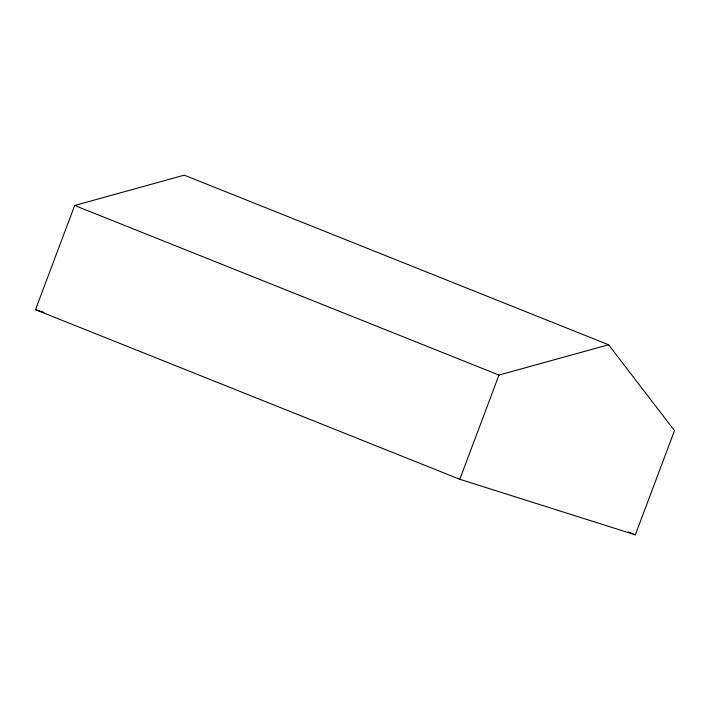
<?xml version="1.0" encoding="UTF-8"?>
<svg xmlns="http://www.w3.org/2000/svg" width="710" height="710" viewBox="0 0 710 710"><rect width="100%" height="100%" fill="white"/><g stroke="black" fill="none" stroke-linecap="round" stroke-linejoin="round"><path stroke-width="1.06" d="M35.5 309.684L74.674 205.474L184.272 175.166L608.568 344.758L674.5 430.624L635.326 534.834L459.796 479.277L35.5 309.684L43.958 312.364M459.796 479.277L498.97 375.066L608.568 344.758M74.674 205.474L498.97 375.066M628.119 531.95L635.326 534.834"/></g></svg>
